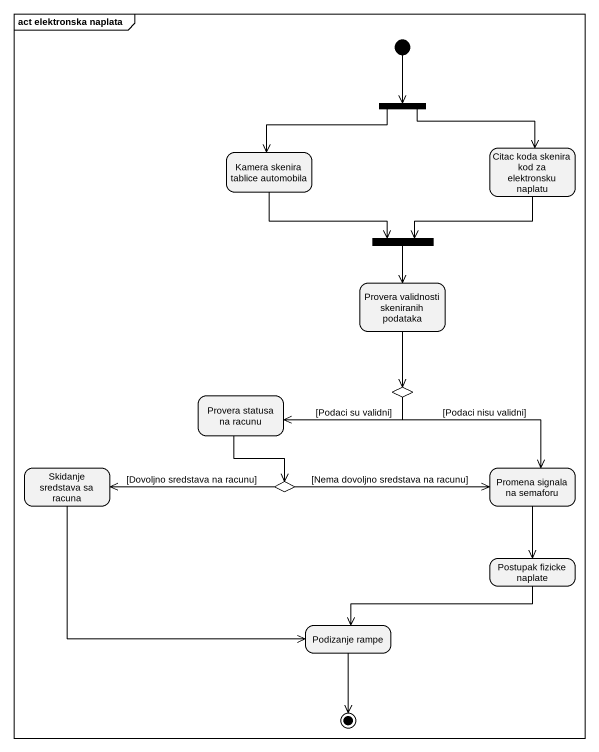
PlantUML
@startuml
mainframe act elektronska naplata
hide empty description
state fork1 <<fork>>
state "Kamera skenira tablice automobila" as Kamera_skenira_tablice
state "Citac koda skenira kod za elektronsku naplatu" as Citac_koda_skenira_kod_za
state fork2 <<join>>
state "Provera validnosti skeniranih podataka" as Provera_validnosti
state "Provera statusa na racunu" as Provera_statusa_na_racunu
state choice1 <<choice>>
state "Skidanje sredstava sa racuna" as Skidanje_sredstava_sa_racuna
state choice2 <<choice>>
state "Promena signala na semaforu" as Promena_signala_na_semaforu
state "Postupak fizicke naplate" as Postupak_fizicke_naplate
state "Podizanje rampe" as Podizanje_rampe
[*] --> fork1
fork1 -left-> Kamera_skenira_tablice
fork1 -right-> Citac_koda_skenira_kod_za
Kamera_skenira_tablice -right-> fork2
Citac_koda_skenira_kod_za -left-> fork2
fork2 --> Provera_validnosti
Provera_validnosti --> choice1
Provera_statusa_na_racunu --> choice2
choice1 -left-> Provera_statusa_na_racunu : [Podaci su validni]
choice1 --> Promena_signala_na_semaforu : [Podaci nisu validni]
Skidanje_sredstava_sa_racuna -right-> Podizanje_rampe
choice2 -left-> Skidanje_sredstava_sa_racuna : [Dovoljno sredstava na racunu]
choice2 -right-> Promena_signala_na_semaforu : [Nema dovoljno sredstava na racunu]
Promena_signala_na_semaforu --> Postupak_fizicke_naplate
Postupak_fizicke_naplate -left-> Podizanje_rampe
Podizanje_rampe --> [*]
@enduml
